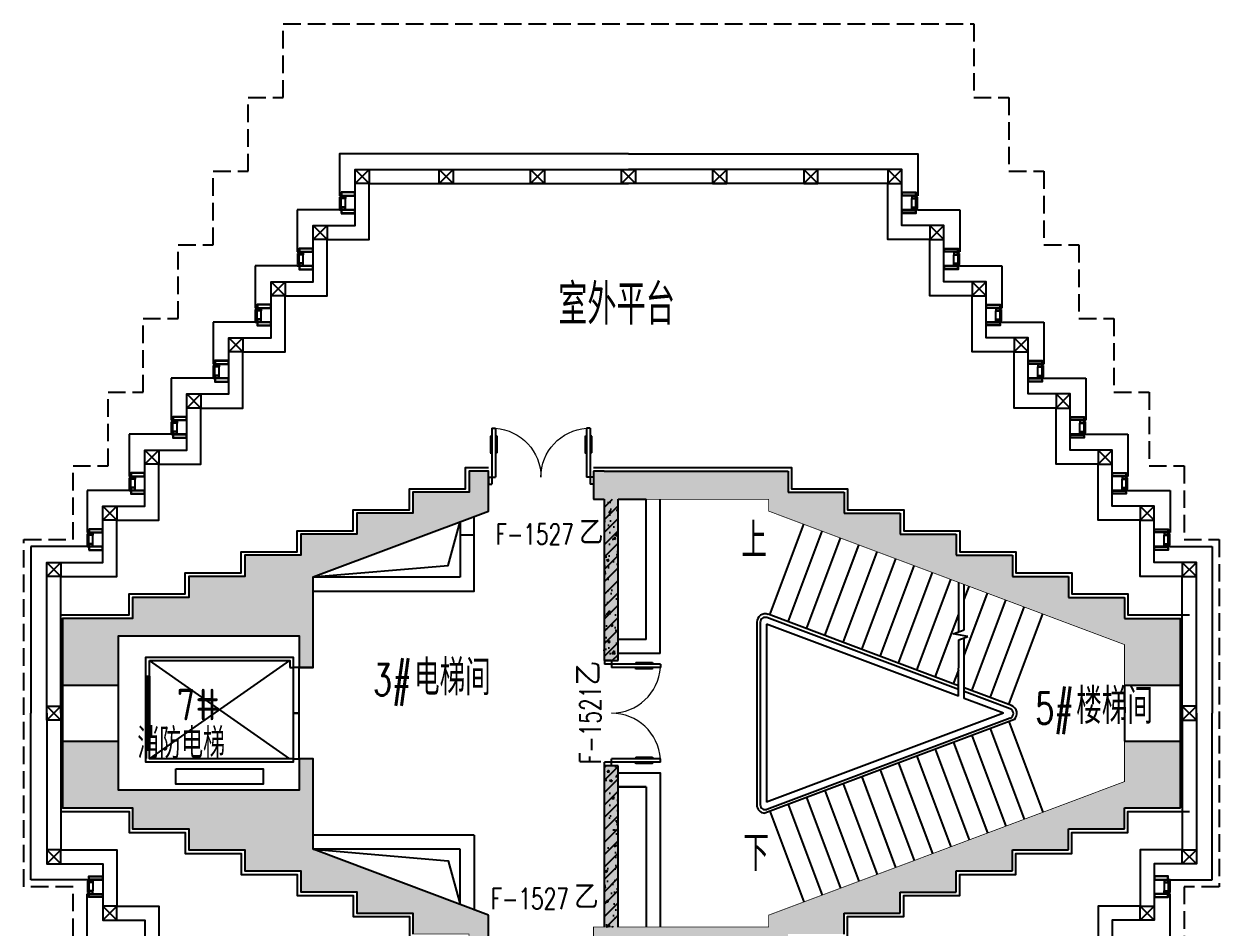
# Model space of a CAD drawing. Extents: x 1762714 to 1838512, y 310267 to 413040.
# Drawn here: x 1820351 to 1837401, y 352453 to 365328 of the extents above; entities that cross this region are included whole.
import ezdxf

# ---------------------------------------------------------------- set-up
doc = ezdxf.new("R2010")
doc.units = 0
doc.header["$LTSCALE"] = 1000
doc.header["$MEASUREMENT"] = 0
doc.linetypes.add('DASH', pattern=[0.35, 0.25, -0.1])
doc.layers.add('body', color=30, linetype='Continuous')
doc.layers.add('name', color=1, linetype='Continuous')
doc.styles.add('-宋体', font='GBENOR.shx', dxfattribs={"bigfont": 'GBCBIG.shx'})
doc.styles.add('_TCH_DIM', font='SIMPLEX', dxfattribs={"bigfont": 'GBCBIG'})
doc.styles.add('_TCH_WINDOW', font='txt.shx', dxfattribs={"height": 3.5, "bigfont": 'hztxt.shx'})
doc.styles.get("Standard").update_dxf_attribs({"font": 'gbenor.shx', "bigfont": 'gbcbig.shx'})
pattern_1 = [(45, (0, 252673.25), (-88.388348, 88.388348), []), (50, (0, 252673.25), (358.63009, -31.376067), [37.5, -412.5]), (355, (0, 252673.25), (-69.37567, 376.09607), [30, -330]), (100.4514, (29.9, 252670.64), (289.25469, 344.71977), [31.870095, -350.571056]), (46.1842, (0, 252773.25), (533.62052, -82.75951), [56.25, -618.75]), (96.6356, (44.47, 252766.36), (467.33135, 487.05894), [47.80514, -525.8565]), (351.1842, (0, 252773.25), (467.33097, 487.0593), [45, -495]), (21, (50, 252748.25), (298.453526, -201.309445), [37.5, -412.5]), (326, (50, 252748.25), (121.657666, 362.57502), [30, -330]), (71.4514, (74.87, 252731.48), (420.111314, 161.26525), [31.870095, -350.571056]), (37.5, (0, 252673.25), (6.079928, 166.446927), [0, -326, 0, -335, 0, -331.25]), (7.5, (0, 252673.25), (131.534769, 197.205856), [0, -191, 0, -318.5, 0, -126.25]), (327.5, (-111.5, 252673.25), (266.911218, -11.277436), [0, -125, 0, -390, 0, -517.5]), (317.5, (-161.5, 252673.25), (291.593085, 50.05249), [0, -162.5, 0, -259, 0, -367.5])]

# ---------------------------------------------------------------- blocks, each defined once
blk = doc.blocks.new('dxwq')
at = {"layer": 'name'}
for s, height, p in [('7#', 450, (-1111771, -355483)), ('消防电梯', 434, (-1112332, -356027))]:
    blk.add_text(s, height=height, dxfattribs=at).set_placement(p)
blk = doc.blocks.new('$DorLib2D$00000011')
for p, q in [((-0.467, 0.471), (-0.467, -0.062)), ((-0.467, 0.471), (-0.433, 0.471)), ((-0.433, 0.471), (-0.433, 0.004)), ((0.433, 0.471), (0.433, 0.004)), ((0.467, 0.471), (0.433, 0.471)), ((0.467, 0.471), (0.467, -0.062)), ((-0.483, 0.396), (-0.467, 0.396)), ((-0.417, 0.396), (-0.433, 0.396)), ((0.417, 0.396), (0.433, 0.396)), ((0.483, 0.396), (0.467, 0.396)), ((-0.483, 0.235), (-0.467, 0.235)), ((-0.417, 0.235), (-0.433, 0.235)), ((0.417, 0.235), (0.433, 0.235)), ((0.483, 0.235), (0.467, 0.235)), ((-0.5, 0.004), (-0.433, 0.004)), ((-0.5, 0.004), (-0.5, -0.062)), ((0.5, 0.004), (0.433, 0.004)), ((0.5, 0.004), (0.5, -0.062)), ((-0.5, -0.062), (-0.467, -0.062)), ((0.5, -0.062), (0.467, -0.062))]:
    blk.add_line(p, q)
at = {"lineweight": 13}
for p, q in [((-0.483, 0.396), (-0.483, 0.235)), ((-0.417, 0.396), (-0.417, 0.235)), ((0.417, 0.396), (0.417, 0.235)), ((0.483, 0.396), (0.483, 0.235))]:
    blk.add_line(p, q, dxfattribs=at)
for centre, start, end in [((-0.467, 0.004), 0, 85.904), ((0.467, 0.004), 94.096, 180)]:
    blk.add_arc(centre, 0.467, start, end, dxfattribs=at)

msp = doc.modelspace()

# ---------------------------------------------------------------- hatches: boundary and pattern name
at = {"layer": 'body'}
for points in [[(1820901, 356853), (1821901, 356853), (1821901, 357153), (1822701, 357153), (1822701, 357453), (1823501, 357453), (1823501, 357753), (1824301, 357753), (1824301, 358053), (1825100, 358053), (1825100, 358353), (1825901, 358353), (1825901, 358653), (1826701, 358653), (1826701, 358953), (1826976, 358953), (1826976, 358383), (1824476, 357444), (1824476, 356153), (1824276, 356153), (1824276, 356603), (1821701, 356603), (1821701, 355903), (1820901, 355903)], [(1828476, 358953), (1831251, 358953), (1831251, 358653), (1832051, 358654), (1832051, 358353), (1832851, 358353), (1832851, 358053), (1833651, 358053), (1833651, 357753), (1834451, 357753), (1834451, 357453), (1835251, 357453), (1835251, 357153), (1836051, 357153), (1836051, 356853), (1836851, 356853), (1836851, 355903), (1836051, 355903), (1836051, 356480), (1830976, 358383), (1830976, 358553), (1828826, 358553), (1828826, 356253), (1828632, 356253), (1828632, 358553), (1828476, 358553)], [(1820901, 354153), (1821901, 354153), (1821901, 353853), (1822701, 353853), (1822701, 353553), (1823501, 353553), (1823501, 353254), (1824301, 353254), (1824301, 352953), (1825100, 352953), (1825100, 352653), (1825901, 352653), (1825901, 352353), (1826701, 352353), (1826701, 352053), (1826976, 352054), (1826976, 352624), (1824476, 353562), (1824476, 354853), (1824276, 354853), (1824276, 354403), (1821701, 354403), (1821701, 355103), (1820901, 355103)], [(1828476, 352053), (1831251, 352053), (1831251, 352353), (1832051, 352353), (1832051, 352654), (1832851, 352654), (1832851, 352953), (1833651, 352953), (1833651, 353253), (1834451, 353253), (1834451, 353553), (1835251, 353553), (1835251, 353853), (1836051, 353853), (1836051, 354153), (1836851, 354153), (1836851, 355103), (1836051, 355103), (1836051, 354527), (1830976, 352624), (1830976, 352453), (1828826, 352453), (1828826, 354753), (1828632, 354753), (1828632, 352453), (1828476, 352453)]]:
    msp.add_hatch(color=256, dxfattribs=at).paths.add_polyline_path(points)
h = msp.add_hatch(dxfattribs=at)
h.set_pattern_fill('钢筋混凝土', color=256, scale=50, style=0)
h.set_pattern_definition(pattern_1)
h.paths.add_polyline_path([(1828626, 358553), (1828626, 356253), (1828826, 356253), (1828826, 358553)])
h = msp.add_hatch(dxfattribs=at)
h.set_pattern_fill('钢筋混凝土', color=256, scale=50, style=0)
h.set_pattern_definition(pattern_1)
h.paths.add_polyline_path([(1828826, 352453), (1828826, 354753), (1828626, 354753), (1828626, 352453)])

# ---------------------------------------------------------------- linework, layer by layer
for p, q in [((1825076, 363053), (1825276, 363253)), ((1825276, 363053), (1825076, 363253)), ((1826276, 363053), (1826476, 363253)), ((1826476, 363053), (1826276, 363253)), ((1827576, 363053), (1827776, 363253)), ((1827776, 363053), (1827576, 363253)), ((1828876, 363053), (1829076, 363253)), ((1829076, 363053), (1828876, 363253)), ((1830376, 363053), (1830176, 363253)), ((1830176, 363053), (1830376, 363253)), ((1831676, 363053), (1831476, 363253)), ((1831476, 363053), (1831676, 363253)), ((1832876, 363053), (1832676, 363253)), ((1832676, 363053), (1832876, 363253)), ((1824851, 362878), (1825076, 362878)), ((1824856, 362698), (1824856, 362858)), ((1824861, 362858), (1824856, 362858)), ((1824876, 362858), (1824871, 362858)), ((1825076, 362928), (1824876, 362928)), ((1824876, 362928), (1824876, 362878)), ((1824876, 362878), (1825076, 362878)), ((1824876, 362878), (1824936, 362878)), ((1824876, 362838), (1824876, 362878)), ((1824876, 362698), (1824876, 362858)), ((1824936, 362838), (1824876, 362838)), ((1825071, 362923), (1824881, 362923)), ((1824881, 362923), (1824881, 362883)), ((1824881, 362883), (1825071, 362883)), ((1824881, 362873), (1824931, 362873)), ((1824881, 362843), (1824881, 362873)), ((1824931, 362843), (1824881, 362843)), ((1824931, 362873), (1824931, 362843)), ((1824936, 362878), (1824936, 362838)), ((1824936, 362718), (1824936, 362838)), ((1825071, 362883), (1825071, 362923)), ((1825076, 362878), (1825076, 362928)), ((1833101, 362878), (1832876, 362878)), ((1833016, 362718), (1833016, 362838)), ((1833076, 362698), (1833076, 362858)), ((1833076, 362858), (1833081, 362858)), ((1833091, 362858), (1833096, 362858)), ((1833096, 362698), (1833096, 362858)), ((1824851, 362678), (1824251, 362678)), ((1824251, 362678), (1824251, 362078)), ((1824851, 362678), (1825076, 362678)), ((1824861, 362698), (1824856, 362698)), ((1824876, 362698), (1824871, 362698)), ((1824936, 362718), (1824876, 362718)), ((1824876, 362718), (1824876, 362678)), ((1825076, 362678), (1824876, 362678)), ((1824876, 362678), (1824876, 362628)), ((1824876, 362678), (1824936, 362678)), ((1824931, 362713), (1824881, 362713)), ((1824881, 362713), (1824881, 362683)), ((1824881, 362683), (1824931, 362683)), ((1825071, 362673), (1824881, 362673)), ((1824881, 362673), (1824881, 362633)), ((1824931, 362683), (1824931, 362713)), ((1824936, 362678), (1824936, 362718)), ((1825071, 362633), (1825071, 362673)), ((1825076, 362628), (1825076, 362678)), ((1833101, 362678), (1832876, 362678)), ((1833076, 362698), (1833081, 362698)), ((1833091, 362698), (1833096, 362698)), ((1833101, 362678), (1833701, 362678)), ((1833701, 362678), (1833701, 362078)), ((1824876, 362628), (1825076, 362628)), ((1824881, 362633), (1825071, 362633)), ((1824476, 362253), (1824676, 362453)), ((1824676, 362253), (1824476, 362453)), ((1833476, 362253), (1833276, 362453)), ((1833276, 362253), (1833476, 362453)), ((1824251, 362078), (1824476, 362078)), ((1824256, 361898), (1824256, 362058)), ((1824261, 362058), (1824256, 362058)), ((1824276, 362058), (1824271, 362058)), ((1824276, 361898), (1824276, 362058)), ((1824336, 361918), (1824336, 362038)), ((1833701, 362078), (1833476, 362078)), ((1833616, 361918), (1833616, 362038)), ((1833676, 361898), (1833676, 362058)), ((1833676, 362058), (1833681, 362058)), ((1833691, 362058), (1833696, 362058)), ((1833696, 361898), (1833696, 362058)), ((1824251, 361878), (1823651, 361878)), ((1823651, 361878), (1823651, 361278)), ((1824251, 361878), (1824476, 361878)), ((1824261, 361898), (1824256, 361898)), ((1824276, 361898), (1824271, 361898)), ((1833701, 361878), (1833476, 361878)), ((1833676, 361898), (1833681, 361898)), ((1833691, 361898), (1833696, 361898)), ((1833701, 361878), (1834301, 361878)), ((1834301, 361878), (1834301, 361278)), ((1823876, 361453), (1824076, 361653)), ((1824076, 361453), (1823876, 361653)), ((1834076, 361453), (1833876, 361653)), ((1833876, 361453), (1834076, 361653)), ((1823651, 361278), (1823876, 361278)), ((1823656, 361098), (1823656, 361258)), ((1823661, 361258), (1823656, 361258)), ((1823676, 361258), (1823671, 361258)), ((1823676, 361098), (1823676, 361258)), ((1823736, 361118), (1823736, 361238)), ((1834301, 361278), (1834076, 361278)), ((1834216, 361118), (1834216, 361238)), ((1834276, 361098), (1834276, 361258)), ((1834276, 361258), (1834281, 361258)), ((1834291, 361258), (1834296, 361258)), ((1834296, 361098), (1834296, 361258)), ((1823651, 361078), (1823051, 361078)), ((1823051, 361078), (1823051, 360478)), ((1823651, 361078), (1823876, 361078)), ((1823661, 361098), (1823656, 361098)), ((1823676, 361098), (1823671, 361098)), ((1834301, 361078), (1834076, 361078)), ((1834276, 361098), (1834281, 361098)), ((1834291, 361098), (1834296, 361098)), ((1834301, 361078), (1834901, 361078)), ((1834901, 361078), (1834901, 360478)), ((1823276, 360653), (1823476, 360853)), ((1823476, 360653), (1823276, 360853)), ((1834676, 360653), (1834476, 360853)), ((1834476, 360653), (1834676, 360853)), ((1823051, 360478), (1823276, 360478)), ((1823056, 360298), (1823056, 360458)), ((1823061, 360458), (1823056, 360458)), ((1823076, 360458), (1823071, 360458)), ((1823076, 360298), (1823076, 360458)), ((1823136, 360318), (1823136, 360438)), ((1834901, 360478), (1834676, 360478)), ((1834816, 360318), (1834816, 360438)), ((1834876, 360298), (1834876, 360458)), ((1834876, 360458), (1834881, 360458)), ((1834891, 360458), (1834896, 360458)), ((1834896, 360298), (1834896, 360458)), ((1823051, 360278), (1822451, 360278)), ((1822451, 360278), (1822451, 359678)), ((1823051, 360278), (1823276, 360278)), ((1823061, 360298), (1823056, 360298)), ((1823076, 360298), (1823071, 360298)), ((1834901, 360278), (1834676, 360278)), ((1834876, 360298), (1834881, 360298)), ((1834891, 360298), (1834896, 360298)), ((1834901, 360278), (1835501, 360278)), ((1835501, 360278), (1835501, 359678)), ((1822676, 359853), (1822876, 360053)), ((1822876, 359853), (1822676, 360053)), ((1835276, 359853), (1835076, 360053)), ((1835076, 359853), (1835276, 360053)), ((1822451, 359678), (1822676, 359678)), ((1822456, 359498), (1822456, 359658)), ((1822461, 359658), (1822456, 359658)), ((1822476, 359658), (1822471, 359658)), ((1822476, 359498), (1822476, 359658)), ((1822536, 359518), (1822536, 359638)), ((1835501, 359678), (1835276, 359678)), ((1835416, 359518), (1835416, 359638)), ((1835476, 359498), (1835476, 359658)), ((1835476, 359658), (1835481, 359658)), ((1835491, 359658), (1835496, 359658)), ((1835496, 359498), (1835496, 359658)), ((1822451, 359478), (1821851, 359478)), ((1821851, 359478), (1821851, 358878)), ((1822451, 359478), (1822676, 359478)), ((1822461, 359498), (1822456, 359498)), ((1822476, 359498), (1822471, 359498)), ((1835501, 359478), (1835276, 359478)), ((1835476, 359498), (1835481, 359498)), ((1835491, 359498), (1835496, 359498)), ((1835501, 359478), (1836101, 359478)), ((1836101, 359478), (1836101, 358878)), ((1822076, 359053), (1822276, 359253)), ((1822276, 359053), (1822076, 359253)), ((1835876, 359053), (1835676, 359253)), ((1835676, 359053), (1835876, 359253)), ((1828626, 358953), (1828476, 358953)), ((1828476, 358953), (1828476, 358553)), ((1828626, 358953), (1829426, 358953)), ((1829426, 358953), (1830976, 358953)), ((1830976, 358953), (1831251, 358953)), ((1831251, 358953), (1831251, 358653)), ((1821851, 358878), (1822076, 358878)), ((1821856, 358698), (1821856, 358858)), ((1821861, 358858), (1821856, 358858)), ((1821876, 358858), (1821871, 358858)), ((1821876, 358698), (1821876, 358858)), ((1821936, 358718), (1821936, 358838)), ((1836101, 358878), (1835876, 358878)), ((1836016, 358718), (1836016, 358838)), ((1836076, 358698), (1836076, 358858)), ((1836076, 358858), (1836081, 358858)), ((1836091, 358858), (1836096, 358858)), ((1836096, 358698), (1836096, 358858)), ((1821851, 358678), (1821251, 358678)), ((1821251, 358678), (1821251, 358078)), ((1821851, 358678), (1822076, 358678)), ((1821861, 358698), (1821856, 358698)), ((1821876, 358698), (1821871, 358698)), ((1831251, 358653), (1832051, 358653)), ((1832051, 358653), (1832051, 358353)), ((1836101, 358678), (1835876, 358678)), ((1836076, 358698), (1836081, 358698)), ((1836091, 358698), (1836096, 358698)), ((1836101, 358678), (1836701, 358678)), ((1836701, 358678), (1836701, 358078)), ((1821476, 358253), (1821676, 358453)), ((1821676, 358253), (1821476, 358453)), ((1828476, 358553), (1828626, 358553)), ((1828626, 358553), (1828626, 358553)), ((1828626, 358553), (1828626, 356253)), ((1828826, 358553), (1829226, 358553)), ((1828826, 356253), (1828826, 358553)), ((1829226, 356553), (1829226, 358553)), ((1829226, 356553), (1829226, 358553)), ((1829426, 356353), (1829426, 358553)), ((1829426, 356353), (1829426, 358553)), ((1836476, 358253), (1836276, 358453)), ((1836276, 358253), (1836476, 358453)), ((1826576, 358233), (1826576, 357443)), ((1826576, 358233), (1826576, 357443)), ((1832051, 358353), (1832851, 358353)), ((1832851, 358353), (1832851, 358053)), ((1821251, 358078), (1821476, 358078)), ((1821256, 357898), (1821256, 358058)), ((1821261, 358058), (1821256, 358058)), ((1821276, 358058), (1821271, 358058)), ((1821476, 358128), (1821276, 358128)), ((1821276, 358128), (1821276, 358078)), ((1821276, 358078), (1821476, 358078)), ((1821276, 358078), (1821336, 358078)), ((1821276, 358038), (1821276, 358078)), ((1821276, 357898), (1821276, 358058)), ((1821471, 358123), (1821281, 358123)), ((1821281, 358123), (1821281, 358083)), ((1821281, 358083), (1821471, 358083)), ((1821281, 358073), (1821331, 358073)), ((1821281, 358043), (1821281, 358073)), ((1821331, 358073), (1821331, 358043)), ((1821336, 358078), (1821336, 358038)), ((1821471, 358083), (1821471, 358123)), ((1821476, 358078), (1821476, 358128)), ((1830991, 356903), (1831476, 358195)), ((1831253, 356805), (1831738, 358097)), ((1832851, 358053), (1833651, 358053)), ((1833651, 358053), (1833651, 357753)), ((1836701, 358078), (1836476, 358078)), ((1836676, 357898), (1836676, 358058)), ((1836676, 358058), (1836681, 358058)), ((1836691, 358058), (1836696, 358058)), ((1836696, 357898), (1836696, 358058)), ((1821261, 357898), (1821256, 357898)), ((1821276, 357898), (1821271, 357898)), ((1821336, 358038), (1821276, 358038)), ((1821336, 357918), (1821276, 357918)), ((1821276, 357918), (1821276, 357878)), ((1821331, 358043), (1821281, 358043)), ((1821331, 357913), (1821281, 357913)), ((1821281, 357913), (1821281, 357883)), ((1821281, 357883), (1821331, 357883)), ((1821331, 357883), (1821331, 357913)), ((1821336, 357918), (1821336, 358038)), ((1821336, 357878), (1821336, 357918)), ((1826576, 358043), (1826776, 358043)), ((1831515, 356706), (1832000, 357999)), ((1831778, 356608), (1832262, 357900)), ((1836616, 357918), (1836616, 358038)), ((1836676, 357898), (1836681, 357898)), ((1836691, 357898), (1836696, 357898)), ((1821251, 357878), (1820451, 357878)), ((1820451, 357878), (1820451, 355503)), ((1821251, 357878), (1821476, 357878)), ((1821476, 357878), (1821276, 357878)), ((1821276, 357878), (1821276, 357828)), ((1821276, 357878), (1821336, 357878)), ((1821276, 357828), (1821476, 357828)), ((1821471, 357873), (1821281, 357873)), ((1821281, 357873), (1821281, 357833)), ((1821281, 357833), (1821471, 357833)), ((1821471, 357833), (1821471, 357873)), ((1821476, 357828), (1821476, 357878)), ((1832040, 356510), (1832524, 357802)), ((1833651, 357753), (1834451, 357753)), ((1834451, 357753), (1834451, 357453)), ((1836701, 357878), (1836476, 357878)), ((1836701, 357878), (1837301, 357878)), ((1837301, 357878), (1837301, 355503)), ((1820676, 357453), (1820876, 357653)), ((1820876, 357453), (1820676, 357653)), ((1832302, 356411), (1832787, 357704)), ((1832564, 356313), (1833049, 357605)), ((1837076, 357453), (1836876, 357653)), ((1836876, 357453), (1837076, 357653)), ((1826576, 357443), (1824476, 357443)), ((1826576, 357443), (1824476, 357443)), ((1832826, 356215), (1833311, 357507)), ((1833089, 356117), (1833573, 357409)), ((1834451, 357453), (1835251, 357453)), ((1835251, 357453), (1835251, 357153)), ((1833686, 356661), (1833687, 357366)), ((1833765, 356689), (1833766, 357336)), ((1833765, 356325), (1834097, 357212)), ((1833766, 357125), (1833835, 357310)), ((1833875, 355822), (1834360, 357114)), ((1835251, 357153), (1836051, 357153)), ((1836051, 357153), (1836051, 356853)), ((1833685, 355839), (1830950, 356865)), ((1833685, 355893), (1830968, 356912)), ((1833351, 356018), (1833687, 356914)), ((1834137, 355723), (1834622, 357015)), ((1834399, 355625), (1834884, 356917)), ((1830806, 356799), (1830806, 354197)), ((1830856, 356799), (1830856, 354197)), ((1830946, 356771), (1830946, 354236)), ((1833685, 355743), (1830946, 356771)), ((1833608, 356633), (1833765, 356689)), ((1836051, 356853), (1836851, 356853)), ((1836576, 356853), (1836851, 356853)), ((1836851, 354153), (1836851, 356853)), ((1836851, 354153), (1836851, 356853)), ((1829226, 356553), (1828826, 356553)), ((1829226, 356553), (1828826, 356553)), ((1833818, 356596), (1833608, 356633)), ((1833685, 355743), (1833686, 356549)), ((1833686, 356549), (1833818, 356596)), ((1833764, 355714), (1833765, 356577)), ((1829426, 356353), (1828826, 356353)), ((1829426, 356353), (1828826, 356353)), ((1824142, 354853), (1822142, 356253)), ((1822142, 354853), (1824142, 356253)), ((1828626, 356253), (1828826, 356253)), ((1822092, 356028), (1822142, 356028)), ((1822117, 354978), (1822117, 356028)), ((1824142, 356153), (1824192, 356153)), ((1824476, 356153), (1824276, 356153)), ((1833613, 355920), (1833686, 356114)), ((1820901, 355903), (1821701, 355903)), ((1834438, 355610), (1833764, 355863)), ((1836051, 355903), (1836851, 355903)), ((1836051, 355903), (1836051, 355103)), ((1834421, 355564), (1833764, 355810)), ((1834325, 355503), (1833764, 355714)), ((1820451, 353128), (1820451, 355503)), ((1820676, 355403), (1820876, 355603)), ((1820876, 355403), (1820676, 355603)), ((1834325, 355503), (1830946, 354236)), ((1837076, 355403), (1836876, 355603)), ((1836876, 355403), (1837076, 355603)), ((1837301, 353128), (1837301, 355503)), ((1834480, 355412), (1830919, 354077)), ((1834421, 355433), (1830950, 354131)), ((1834399, 355382), (1834884, 354090)), ((1834549, 355438), (1834547, 355437)), ((1833875, 355185), (1834360, 353893)), ((1834137, 355284), (1834622, 353991)), ((1820901, 355103), (1821701, 355103)), ((1833351, 354989), (1833835, 353696)), ((1833613, 355087), (1834097, 353795)), ((1836051, 355103), (1836851, 355103)), ((1822092, 354978), (1822142, 354978)), ((1824476, 354853), (1824276, 354853)), ((1833088, 354890), (1833573, 353598)), ((1828826, 354753), (1828626, 354753)), ((1828626, 354753), (1828626, 352453)), ((1828826, 352453), (1828826, 354753)), ((1829426, 354653), (1829426, 352453)), ((1829426, 354653), (1829426, 352453)), ((1832564, 354694), (1833049, 353401)), ((1832826, 354792), (1833311, 353500)), ((1832040, 354497), (1832524, 353205)), ((1832302, 354595), (1832786, 353303)), ((1829226, 354453), (1828826, 354453)), ((1828826, 354453), (1829226, 354453)), ((1829226, 354453), (1828826, 354453)), ((1828826, 354453), (1829226, 354453)), ((1829226, 354453), (1829226, 352453)), ((1829226, 354453), (1829226, 352453)), ((1829226, 354453), (1829226, 352453)), ((1829226, 354453), (1829226, 352453)), ((1831515, 354300), (1832000, 353008)), ((1831778, 354399), (1832262, 353107)), ((1831253, 354202), (1831738, 352910)), ((1836051, 353853), (1836051, 354153)), ((1836051, 354153), (1836851, 354153)), ((1836576, 354153), (1836851, 354153)), ((1830991, 354104), (1831476, 352812)), ((1835251, 353553), (1835251, 353853)), ((1835251, 353853), (1836051, 353853)), ((1826776, 353763), (1826776, 352699)), ((1826776, 353763), (1826776, 352699)), ((1820676, 353553), (1820876, 353353)), ((1820876, 353553), (1820676, 353353)), ((1826576, 353563), (1824476, 353563)), ((1826576, 353563), (1824476, 353563)), ((1826576, 352774), (1826576, 353563)), ((1826576, 352774), (1826576, 353563)), ((1834451, 353253), (1834451, 353553)), ((1834451, 353553), (1835251, 353553)), ((1837076, 353553), (1836876, 353353)), ((1836876, 353553), (1837076, 353353)), ((1821251, 353128), (1820451, 353128)), ((1821251, 353128), (1821476, 353128)), ((1821256, 353108), (1821256, 352948)), ((1821261, 353108), (1821256, 353108)), ((1821276, 353108), (1821271, 353108)), ((1821276, 353108), (1821276, 352948)), ((1833651, 352953), (1833651, 353253)), ((1833651, 353253), (1834451, 353253)), ((1836701, 353128), (1836476, 353128)), ((1836676, 353108), (1836676, 352948)), ((1836676, 353108), (1836681, 353108)), ((1836691, 353108), (1836696, 353108)), ((1836696, 353108), (1836696, 352948)), ((1836701, 353128), (1837301, 353128)), ((1821261, 352948), (1821256, 352948)), ((1821276, 352948), (1821271, 352948)), ((1821336, 353088), (1821336, 352968)), ((1832851, 352654), (1832851, 352953)), ((1832851, 352953), (1833651, 352953)), ((1836616, 353088), (1836616, 352968)), ((1836676, 352948), (1836681, 352948)), ((1836691, 352948), (1836696, 352948)), ((1821251, 352928), (1821476, 352928)), ((1821251, 352328), (1821251, 352928)), ((1836701, 352928), (1836476, 352928)), ((1836701, 352328), (1836701, 352928)), ((1821476, 352753), (1821676, 352553)), ((1821676, 352753), (1821476, 352553)), ((1832051, 352353), (1832051, 352654)), ((1832051, 352654), (1832851, 352654)), ((1836476, 352753), (1836276, 352553)), ((1836276, 352753), (1836476, 352553))]:
    msp.add_line(p, q, dxfattribs=at)
at = {"layer": 'body', "linetype": 'DASH'}
msp.add_lwpolyline([(1821051, 351978), (1821051, 353028), (1820351, 353028), (1820351, 357978), (1821051, 357978), (1821051, 359028), (1821551, 359028), (1821551, 360078), (1822051, 360078), (1822051, 361128), (1822551, 361128), (1822551, 362178), (1823051, 362178), (1823051, 363228), (1823551, 363228), (1823551, 364278), (1824051, 364278), (1824051, 365328), (1833901, 365328), (1833901, 364278), (1834401, 364278), (1834401, 363228), (1834901, 363228), (1834901, 362178), (1835401, 362178), (1835401, 361128), (1835901, 361128), (1835901, 360078), (1836401, 360078), (1836401, 359028), (1836901, 359028), (1836901, 357978), (1837401, 357978), (1837401, 353028), (1836901, 353028), (1836901, 351978)], dxfattribs=at)
at = {"layer": 'body'}
for points in [[(1828976, 363478), (1828976, 363478), (1824851, 363478), (1824851, 362878)], [(1828976, 363478), (1828976, 363478), (1833101, 363478), (1833101, 362878)], [(1820676, 355503), (1820676, 357653), (1821476, 357653), (1821476, 358453), (1822076, 358453), (1822076, 359253), (1822676, 359253), (1822676, 360053), (1823276, 360053), (1823276, 360853), (1823876, 360853), (1823876, 361653), (1824476, 361653), (1824476, 362453), (1825076, 362453), (1825076, 363253), (1828976, 363253)], [(1837076, 355503), (1837076, 357653), (1836476, 357653), (1836476, 358453), (1835876, 358453), (1835876, 359253), (1835276, 359253), (1835276, 360053), (1834676, 360053), (1834676, 360853), (1834076, 360853), (1834076, 361653), (1833476, 361653), (1833476, 362453), (1832876, 362453), (1832876, 363253), (1828976, 363253)], [(1820876, 355503), (1820876, 357453), (1821676, 357453), (1821676, 358253), (1822276, 358253), (1822276, 359053), (1822876, 359053), (1822876, 359853), (1823476, 359853), (1823476, 360653), (1824076, 360653), (1824076, 361453), (1824676, 361453), (1824676, 362253), (1825276, 362253), (1825276, 363053), (1828976, 363053)], [(1836876, 355503), (1836876, 357453), (1836276, 357453), (1836276, 358253), (1835676, 358253), (1835676, 359053), (1835076, 359053), (1835076, 359853), (1834476, 359853), (1834476, 360653), (1833876, 360653), (1833876, 361453), (1833276, 361453), (1833276, 362253), (1832676, 362253), (1832676, 363053), (1828976, 363053)], [(1833076, 362878), (1833016, 362878), (1833016, 362838), (1833076, 362838), (1833076, 362878)], [(1833076, 362678), (1833016, 362678), (1833016, 362718), (1833076, 362718), (1833076, 362678)], [(1824276, 362078), (1824336, 362078), (1824336, 362038), (1824276, 362038), (1824276, 362078)], [(1833676, 362078), (1833616, 362078), (1833616, 362038), (1833676, 362038), (1833676, 362078)], [(1824276, 361878), (1824336, 361878), (1824336, 361918), (1824276, 361918), (1824276, 361878)], [(1833676, 361878), (1833616, 361878), (1833616, 361918), (1833676, 361918), (1833676, 361878)], [(1823676, 361278), (1823736, 361278), (1823736, 361238), (1823676, 361238), (1823676, 361278)], [(1834276, 361278), (1834216, 361278), (1834216, 361238), (1834276, 361238), (1834276, 361278)], [(1823676, 361078), (1823736, 361078), (1823736, 361118), (1823676, 361118), (1823676, 361078)], [(1834276, 361078), (1834216, 361078), (1834216, 361118), (1834276, 361118), (1834276, 361078)], [(1823076, 360478), (1823136, 360478), (1823136, 360438), (1823076, 360438), (1823076, 360478)], [(1834876, 360478), (1834816, 360478), (1834816, 360438), (1834876, 360438), (1834876, 360478)], [(1823076, 360278), (1823136, 360278), (1823136, 360318), (1823076, 360318), (1823076, 360278)], [(1834876, 360278), (1834816, 360278), (1834816, 360318), (1834876, 360318), (1834876, 360278)], [(1822476, 359678), (1822536, 359678), (1822536, 359638), (1822476, 359638), (1822476, 359678)], [(1835476, 359678), (1835416, 359678), (1835416, 359638), (1835476, 359638), (1835476, 359678)], [(1822476, 359478), (1822536, 359478), (1822536, 359518), (1822476, 359518), (1822476, 359478)], [(1835476, 359478), (1835416, 359478), (1835416, 359518), (1835476, 359518), (1835476, 359478)], [(1820876, 356903), (1821851, 356903), (1821851, 357203), (1822651, 357203), (1822651, 357503), (1823451, 357503), (1823451, 357803), (1824251, 357803), (1824251, 358103), (1825050, 358103), (1825050, 358403), (1825851, 358403), (1825851, 358703), (1826651, 358703), (1826651, 359003), (1826976, 359003)], [(1826976, 352624), (1824476, 353562), (1824476, 354853), (1824276, 354853), (1824276, 354403), (1822201, 354403), (1822201, 354403), (1822201, 354403), (1822201, 354403), (1822201, 354403), (1821701, 354403), (1821701, 356603), (1824276, 356603), (1824276, 356153), (1824476, 356153), (1824476, 357444), (1826976, 358383), (1826976, 358953), (1826976, 358953), (1826976, 358953), (1826701, 358953), (1826701, 358653), (1825901, 358653), (1825901, 358353), (1825100, 358353), (1825100, 358053), (1824301, 358053), (1824301, 357753), (1823501, 357753), (1823501, 357453), (1822701, 357453), (1822701, 357153), (1821901, 357153), (1821901, 356853), (1820901, 356853), (1820901, 356853), (1820901, 356853), (1820901, 356603), (1820901, 356603), (1820901, 354403), (1820901, 354403), (1820901, 354403), (1820901, 354153), (1821901, 354153), (1821901, 353853), (1822701, 353853), (1822701, 353553), (1823501, 353553), (1823501, 353254), (1824301, 353254), (1824301, 352954), (1825100, 352954), (1825100, 352653), (1825901, 352653), (1825901, 352353)], [(1828476, 359003), (1831301, 359003), (1831301, 358703), (1832101, 358703), (1832101, 358403), (1832901, 358403), (1832901, 358103), (1833701, 358103), (1833701, 357803), (1834501, 357803), (1834501, 357503), (1835301, 357503), (1835301, 357203), (1836101, 357203), (1836101, 356903), (1836976, 356903)], [(1821876, 358878), (1821936, 358878), (1821936, 358838), (1821876, 358838), (1821876, 358878)], [(1836076, 358878), (1836016, 358878), (1836016, 358838), (1836076, 358838), (1836076, 358878)], [(1821876, 358678), (1821936, 358678), (1821936, 358718), (1821876, 358718), (1821876, 358678)], [(1836076, 358678), (1836016, 358678), (1836016, 358718), (1836076, 358718), (1836076, 358678)], [(1824476, 357243), (1826776, 357243), (1826776, 358308)], [(1824476, 357243), (1826776, 357243), (1826776, 358308)], [(1824476, 357444), (1826402, 357607), (1826576, 358233)], [(1836676, 358078), (1836616, 358078), (1836616, 358038), (1836676, 358038), (1836676, 358078)], [(1836676, 357878), (1836616, 357878), (1836616, 357918), (1836676, 357918), (1836676, 357878)], [(1822092, 356028), (1822092, 356303), (1824192, 356303), (1824192, 354803), (1822092, 354803), (1822092, 354978)], [(1822142, 356253), (1824142, 356253), (1824142, 356153)], [(1822142, 356028), (1822142, 356253)], [(1820676, 355503), (1820676, 353353), (1821476, 353353), (1821476, 352553), (1822076, 352553), (1822076, 351753), (1822676, 351753), (1822676, 350953), (1823276, 350953), (1823276, 350153), (1823876, 350153), (1823876, 349353), (1824476, 349353), (1824476, 348553), (1825076, 348553), (1825076, 347753), (1828976, 347753)], [(1820876, 355503), (1820876, 353553), (1821676, 353553), (1821676, 352753), (1822276, 352753), (1822276, 351953), (1822876, 351953), (1822876, 351153), (1823476, 351153), (1823476, 350353), (1824076, 350353), (1824076, 349553), (1824676, 349553), (1824676, 348753), (1825276, 348753), (1825276, 347953), (1828976, 347953)], [(1837076, 355503), (1837076, 353353), (1836476, 353353), (1836476, 352553), (1835876, 352553), (1835876, 351753), (1835276, 351753), (1835276, 350953), (1834676, 350953), (1834676, 350153), (1834076, 350153), (1834076, 349353), (1833476, 349353), (1833476, 348553), (1832876, 348553), (1832876, 347753), (1828976, 347753)], [(1836876, 355503), (1836876, 353553), (1836276, 353553), (1836276, 352753), (1835676, 352753), (1835676, 351953), (1835076, 351953), (1835076, 351153), (1834476, 351153), (1834476, 350353), (1833876, 350353), (1833876, 349553), (1833276, 349553), (1833276, 348753), (1832676, 348753), (1832676, 347953), (1828976, 347953)], [(1824192, 354853), (1824192, 354853), (1822142, 354853), (1822142, 354978)], [(1828826, 354653), (1829426, 354653), (1829426, 352453)], [(1828826, 354653), (1829426, 354653), (1829426, 352453)], [(1820876, 354103), (1821851, 354103), (1821851, 353803), (1822651, 353803), (1822651, 353503), (1823451, 353503), (1823451, 353203), (1824251, 353204), (1824251, 352903), (1825050, 352904), (1825050, 352603), (1825851, 352603), (1825851, 352303), (1826651, 352303), (1826651, 352003), (1826976, 352003)], [(1828476, 352003), (1831301, 352003), (1831301, 352303), (1832101, 352303), (1832101, 352604), (1832901, 352604), (1832901, 352903), (1833701, 352903), (1833701, 353203), (1834501, 353203), (1834501, 353503), (1835301, 353503), (1835301, 353803), (1836101, 353803), (1836101, 354103), (1836976, 354103)], [(1826776, 353763), (1824476, 353763)], [(1826776, 353763), (1824476, 353763)], [(1824476, 353562), (1826402, 353400), (1826576, 352774)], [(1821276, 353128), (1821336, 353128), (1821336, 353088), (1821276, 353088), (1821276, 353128)], [(1836676, 353128), (1836616, 353128), (1836616, 353088), (1836676, 353088), (1836676, 353128)], [(1821276, 352928), (1821336, 352928), (1821336, 352968), (1821276, 352968), (1821276, 352928)], [(1836676, 352928), (1836616, 352928), (1836616, 352968), (1836676, 352968), (1836676, 352928)], [(1826976, 352053), (1826976, 352624)]]:
    msp.add_lwpolyline(points, dxfattribs=at)
for points in [[(1825076, 363253), (1825276, 363253), (1825276, 363053), (1825076, 363053)], [(1826276, 363253), (1826476, 363253), (1826476, 363053), (1826276, 363053)], [(1827576, 363253), (1827776, 363253), (1827776, 363053), (1827576, 363053)], [(1828876, 363253), (1829076, 363253), (1829076, 363053), (1828876, 363053)], [(1830376, 363253), (1830176, 363253), (1830176, 363053), (1830376, 363053)], [(1831676, 363253), (1831476, 363253), (1831476, 363053), (1831676, 363053)], [(1832876, 363253), (1832676, 363253), (1832676, 363053), (1832876, 363053)], [(1832876, 362928), (1833076, 362928), (1833076, 362878), (1832876, 362878)], [(1832881, 362923), (1833071, 362923), (1833071, 362883), (1832881, 362883)], [(1833071, 362873), (1833021, 362873), (1833021, 362843), (1833071, 362843)], [(1832876, 362678), (1833076, 362678), (1833076, 362628), (1832876, 362628)], [(1832881, 362673), (1833071, 362673), (1833071, 362633), (1832881, 362633)], [(1833071, 362683), (1833021, 362683), (1833021, 362713), (1833071, 362713)], [(1824476, 362453), (1824676, 362453), (1824676, 362253), (1824476, 362253)], [(1833476, 362453), (1833276, 362453), (1833276, 362253), (1833476, 362253)], [(1824476, 362128), (1824276, 362128), (1824276, 362078), (1824476, 362078)], [(1824471, 362123), (1824281, 362123), (1824281, 362083), (1824471, 362083)], [(1824281, 362073), (1824331, 362073), (1824331, 362043), (1824281, 362043)], [(1833476, 362128), (1833676, 362128), (1833676, 362078), (1833476, 362078)], [(1833481, 362123), (1833671, 362123), (1833671, 362083), (1833481, 362083)], [(1833671, 362073), (1833621, 362073), (1833621, 362043), (1833671, 362043)], [(1824476, 361878), (1824276, 361878), (1824276, 361828), (1824476, 361828)], [(1824281, 361883), (1824331, 361883), (1824331, 361913), (1824281, 361913)], [(1824471, 361873), (1824281, 361873), (1824281, 361833), (1824471, 361833)], [(1833476, 361878), (1833676, 361878), (1833676, 361828), (1833476, 361828)], [(1833481, 361873), (1833671, 361873), (1833671, 361833), (1833481, 361833)], [(1833671, 361883), (1833621, 361883), (1833621, 361913), (1833671, 361913)], [(1823876, 361653), (1824076, 361653), (1824076, 361453), (1823876, 361453)], [(1834076, 361653), (1833876, 361653), (1833876, 361453), (1834076, 361453)], [(1823876, 361328), (1823676, 361328), (1823676, 361278), (1823876, 361278)], [(1823871, 361323), (1823681, 361323), (1823681, 361283), (1823871, 361283)], [(1834076, 361328), (1834276, 361328), (1834276, 361278), (1834076, 361278)], [(1834081, 361323), (1834271, 361323), (1834271, 361283), (1834081, 361283)], [(1823681, 361273), (1823731, 361273), (1823731, 361243), (1823681, 361243)], [(1834271, 361273), (1834221, 361273), (1834221, 361243), (1834271, 361243)], [(1823876, 361078), (1823676, 361078), (1823676, 361028), (1823876, 361028)], [(1823681, 361083), (1823731, 361083), (1823731, 361113), (1823681, 361113)], [(1823871, 361073), (1823681, 361073), (1823681, 361033), (1823871, 361033)], [(1834076, 361078), (1834276, 361078), (1834276, 361028), (1834076, 361028)], [(1834081, 361073), (1834271, 361073), (1834271, 361033), (1834081, 361033)], [(1834271, 361083), (1834221, 361083), (1834221, 361113), (1834271, 361113)], [(1823276, 360853), (1823476, 360853), (1823476, 360653), (1823276, 360653)], [(1834676, 360853), (1834476, 360853), (1834476, 360653), (1834676, 360653)], [(1823276, 360528), (1823076, 360528), (1823076, 360478), (1823276, 360478)], [(1823271, 360523), (1823081, 360523), (1823081, 360483), (1823271, 360483)], [(1823081, 360473), (1823131, 360473), (1823131, 360443), (1823081, 360443)], [(1834676, 360528), (1834876, 360528), (1834876, 360478), (1834676, 360478)], [(1834681, 360523), (1834871, 360523), (1834871, 360483), (1834681, 360483)], [(1834871, 360473), (1834821, 360473), (1834821, 360443), (1834871, 360443)], [(1823276, 360278), (1823076, 360278), (1823076, 360228), (1823276, 360228)], [(1823081, 360283), (1823131, 360283), (1823131, 360313), (1823081, 360313)], [(1823271, 360273), (1823081, 360273), (1823081, 360233), (1823271, 360233)], [(1834676, 360278), (1834876, 360278), (1834876, 360228), (1834676, 360228)], [(1834681, 360273), (1834871, 360273), (1834871, 360233), (1834681, 360233)], [(1834871, 360283), (1834821, 360283), (1834821, 360313), (1834871, 360313)], [(1822676, 360053), (1822876, 360053), (1822876, 359853), (1822676, 359853)], [(1835276, 360053), (1835076, 360053), (1835076, 359853), (1835276, 359853)], [(1822676, 359728), (1822476, 359728), (1822476, 359678), (1822676, 359678)], [(1822671, 359723), (1822481, 359723), (1822481, 359683), (1822671, 359683)], [(1822481, 359673), (1822531, 359673), (1822531, 359643), (1822481, 359643)], [(1835276, 359728), (1835476, 359728), (1835476, 359678), (1835276, 359678)], [(1835281, 359723), (1835471, 359723), (1835471, 359683), (1835281, 359683)], [(1835471, 359673), (1835421, 359673), (1835421, 359643), (1835471, 359643)], [(1822676, 359478), (1822476, 359478), (1822476, 359428), (1822676, 359428)], [(1822481, 359483), (1822531, 359483), (1822531, 359513), (1822481, 359513)], [(1822671, 359473), (1822481, 359473), (1822481, 359433), (1822671, 359433)], [(1835276, 359478), (1835476, 359478), (1835476, 359428), (1835276, 359428)], [(1835281, 359473), (1835471, 359473), (1835471, 359433), (1835281, 359433)], [(1835471, 359483), (1835421, 359483), (1835421, 359513), (1835471, 359513)], [(1822076, 359253), (1822276, 359253), (1822276, 359053), (1822076, 359053)], [(1835876, 359253), (1835676, 359253), (1835676, 359053), (1835876, 359053)], [(1822076, 358928), (1821876, 358928), (1821876, 358878), (1822076, 358878)], [(1822071, 358923), (1821881, 358923), (1821881, 358883), (1822071, 358883)], [(1835876, 358928), (1836076, 358928), (1836076, 358878), (1835876, 358878)], [(1835881, 358923), (1836071, 358923), (1836071, 358883), (1835881, 358883)], [(1821881, 358873), (1821931, 358873), (1821931, 358843), (1821881, 358843)], [(1836071, 358873), (1836021, 358873), (1836021, 358843), (1836071, 358843)], [(1822076, 358678), (1821876, 358678), (1821876, 358628), (1822076, 358628)], [(1821881, 358683), (1821931, 358683), (1821931, 358713), (1821881, 358713)], [(1822071, 358673), (1821881, 358673), (1821881, 358633), (1822071, 358633)], [(1835876, 358678), (1836076, 358678), (1836076, 358628), (1835876, 358628)], [(1835881, 358673), (1836071, 358673), (1836071, 358633), (1835881, 358633)], [(1836071, 358683), (1836021, 358683), (1836021, 358713), (1836071, 358713)], [(1821476, 358453), (1821676, 358453), (1821676, 358253), (1821476, 358253)], [(1836476, 358453), (1836276, 358453), (1836276, 358253), (1836476, 358253)], [(1836476, 358128), (1836676, 358128), (1836676, 358078), (1836476, 358078)], [(1836481, 358123), (1836671, 358123), (1836671, 358083), (1836481, 358083)], [(1836671, 358073), (1836621, 358073), (1836621, 358043), (1836671, 358043)], [(1836671, 357883), (1836621, 357883), (1836621, 357913), (1836671, 357913)], [(1836476, 357878), (1836676, 357878), (1836676, 357828), (1836476, 357828)], [(1836481, 357873), (1836671, 357873), (1836671, 357833), (1836481, 357833)], [(1820676, 357653), (1820876, 357653), (1820876, 357453), (1820676, 357453)], [(1837076, 357653), (1836876, 357653), (1836876, 357453), (1837076, 357453)], [(1822092, 356028), (1822142, 356028), (1822142, 354978), (1822092, 354978)], [(1824276, 356153), (1824192, 356153), (1824192, 355503), (1824276, 355503)], [(1820676, 355603), (1820876, 355603), (1820876, 355403), (1820676, 355403)], [(1824276, 355503), (1824192, 355503), (1824192, 354853), (1824276, 354853)], [(1837076, 355603), (1836876, 355603), (1836876, 355403), (1837076, 355403)], [(1822520, 354711), (1823763, 354711), (1823763, 354493), (1822520, 354493)], [(1820676, 353353), (1820876, 353353), (1820876, 353553), (1820676, 353553)], [(1837076, 353353), (1836876, 353353), (1836876, 353553), (1837076, 353553)], [(1821476, 353128), (1821276, 353128), (1821276, 353178), (1821476, 353178)], [(1821471, 353133), (1821281, 353133), (1821281, 353173), (1821471, 353173)], [(1821281, 353123), (1821331, 353123), (1821331, 353093), (1821281, 353093)], [(1836476, 353128), (1836676, 353128), (1836676, 353178), (1836476, 353178)], [(1836481, 353133), (1836671, 353133), (1836671, 353173), (1836481, 353173)], [(1836671, 353123), (1836621, 353123), (1836621, 353093), (1836671, 353093)], [(1821281, 352933), (1821331, 352933), (1821331, 352963), (1821281, 352963)], [(1836671, 352933), (1836621, 352933), (1836621, 352963), (1836671, 352963)], [(1821476, 352878), (1821276, 352878), (1821276, 352928), (1821476, 352928)], [(1821471, 352883), (1821281, 352883), (1821281, 352923), (1821471, 352923)], [(1836476, 352878), (1836676, 352878), (1836676, 352928), (1836476, 352928)], [(1836481, 352883), (1836671, 352883), (1836671, 352923), (1836481, 352923)], [(1821476, 352553), (1821676, 352553), (1821676, 352753), (1821476, 352753)], [(1836476, 352553), (1836276, 352553), (1836276, 352753), (1836476, 352753)]]:
    msp.add_lwpolyline(points, close=True, dxfattribs=at)
at = {"layer": 'body', "const_width": 10}
for points in [[(1820901, 356853), (1821901, 356853), (1821901, 357153), (1822701, 357153), (1822701, 357453), (1823501, 357453), (1823501, 357753), (1824301, 357753), (1824301, 358053), (1825100, 358053), (1825100, 358353), (1825901, 358353), (1825901, 358653), (1826701, 358653), (1826701, 358953), (1826976, 358953), (1826976, 358383), (1824476, 357444), (1824476, 356153), (1824276, 356153), (1824276, 356603), (1821701, 356603), (1821701, 355903), (1820901, 355903)], [(1828476, 358953), (1831251, 358953), (1831251, 358653), (1832051, 358654), (1832051, 358353), (1832851, 358353), (1832851, 358053), (1833651, 358053), (1833651, 357753), (1834451, 357753), (1834451, 357453), (1835251, 357453), (1835251, 357153), (1836051, 357153), (1836051, 356853), (1836851, 356853), (1836851, 355903), (1836051, 355903), (1836051, 356480), (1830976, 358383), (1830976, 358553), (1828826, 358553), (1828826, 356253), (1828632, 356253), (1828632, 358553), (1828476, 358553)], [(1820901, 354153), (1821901, 354153), (1821901, 353853), (1822701, 353853), (1822701, 353553), (1823501, 353553), (1823501, 353254), (1824301, 353254), (1824301, 352953), (1825100, 352953), (1825100, 352653), (1825901, 352653), (1825901, 352353), (1826701, 352353), (1826701, 352053), (1826976, 352054), (1826976, 352624), (1824476, 353562), (1824476, 354853), (1824276, 354853), (1824276, 354403), (1821701, 354403), (1821701, 355103), (1820901, 355103)]]:
    msp.add_lwpolyline(points, close=True, dxfattribs=at)
at = {"layer": 'body'}
for points in [[(1831131, 357889, 0, 0, 0), (1832145, 357509, 120, 0, 0), (1832566, 357351, 0, 0, 0)], [(1831131, 353602, 0, 0, 0), (1832145, 353983, 120, 0, 0), (1832566, 354141, 0, 0, 0)]]:
    msp.add_lwpolyline(points, format="xyseb", dxfattribs=at)
at = {"layer": 'body', "const_width": 10}
msp.add_lwpolyline([(1832051, 352353), (1832051, 352654), (1832851, 352654), (1832851, 352953), (1833651, 352953), (1833651, 353253), (1834451, 353253), (1834451, 353553), (1835251, 353553), (1835251, 353853), (1836051, 353853), (1836051, 354153), (1836851, 354153), (1836851, 355103), (1836051, 355103), (1836051, 354527), (1830976, 352624), (1830976, 352453), (1828826, 352453), (1828826, 354753), (1828632, 354753), (1828632, 352453), (1828476, 352453), (1828476, 352053)], dxfattribs=at)
at = {"layer": 'body'}
for centre, radius, start, end in [((1824866, 362861), 5.54, 205.5271, 334.4729), ((1833086, 362861), 5.54, 205.5271, 334.4729), ((1824866, 362696), 5.54, 25.5271, 154.4729), ((1833086, 362696), 5.54, 25.5271, 154.4729), ((1824266, 362061), 5.54, 205.5271, 334.4729), ((1833686, 362061), 5.54, 205.5271, 334.4729), ((1824266, 361896), 5.54, 25.5271, 154.4729), ((1833686, 361896), 5.54, 25.5271, 154.4729), ((1823666, 361261), 5.54, 205.5271, 334.4729), ((1834286, 361261), 5.54, 205.5271, 334.4729), ((1823666, 361096), 5.54, 25.5271, 154.4729), ((1834286, 361096), 5.54, 25.5271, 154.4729), ((1823066, 360461), 5.54, 205.5271, 334.4729), ((1834886, 360461), 5.54, 205.5271, 334.4729), ((1823066, 360296), 5.54, 25.5271, 154.4729), ((1834886, 360296), 5.54, 25.5271, 154.4729), ((1822466, 359661), 5.54, 205.5271, 334.4729), ((1835486, 359661), 5.54, 205.5271, 334.4729), ((1822466, 359496), 5.54, 25.5271, 154.4729), ((1835486, 359496), 5.54, 25.5271, 154.4729), ((1821866, 358861), 5.54, 205.5271, 334.4729), ((1836086, 358861), 5.54, 205.5271, 334.4729), ((1821866, 358696), 5.54, 25.5271, 154.4729), ((1836086, 358696), 5.54, 25.5271, 154.4729), ((1821266, 358061), 5.54, 205.5271, 334.4729), ((1836686, 358061), 5.54, 205.5271, 334.4729), ((1821266, 357896), 5.54, 25.5271, 154.4729), ((1836686, 357896), 5.54, 25.5271, 154.4729), ((1830926, 356799), 120, 69.444, 180), ((1830926, 356799), 70, 69.444, 180), ((1834396, 355498), 70, 290.556, 69.444), ((1834396, 355498), 120, 314.1125, 69.444), ((1830926, 354197), 120, 180, 266.9996), ((1830926, 354197), 70, 180, 290.556), ((1821266, 353111), 5.54, 205.5271, 334.4729), ((1836686, 353111), 5.54, 205.5271, 334.4729), ((1821266, 352946), 5.54, 25.5271, 154.4729), ((1836686, 352946), 5.54, 25.5271, 154.4729)]:
    msp.add_arc(centre, radius, start, end, dxfattribs=at)

# ---------------------------------------------------------------- block references
at = {"layer": 'body', "xscale": 1500, "zscale": 1500}
for p, yscale, rotation in [((1827726, 358860), -1500, 180.0000000000022), ((1828726, 355503), 1500, 270.0000000027227)]:
    msp.add_blockref('$DorLib2D$00000011', p, dxfattribs=dict(at, yscale=yscale, rotation=rotation))
at = {"layer": 'name'}
msp.add_blockref('dxwq', (2934301, 710883), dxfattribs=at)

# ---------------------------------------------------------------- texts
at = {"layer": 'body'}
for s, height, style, p in [('乙', 350, '_TCH_WINDOW', (1828269, 357906)), ('上', 506, '_TCH_DIM', (1830586, 357714)), ('下', 506, '_TCH_DIM', (1830614, 353253)), ('乙', 350, '_TCH_WINDOW', (1828199, 352711))]:
    msp.add_text(s, height=height, dxfattribs=dict(at, style=style)).set_placement(p)
at = {"layer": 'body', "style": '_TCH_WINDOW', "width": 0.705882}
for p in [(1827079, 357906), (1827009, 352711)]:
    msp.add_text('F-1527', height=297.5, dxfattribs=at).set_placement(p)
at = {"layer": 'body', "style": '_TCH_WINDOW'}
msp.add_text('乙', height=350, rotation=90, dxfattribs=at).set_placement((1828579, 355898))
at = {"layer": 'body', "style": '_TCH_WINDOW', "width": 0.705882}
msp.add_text('F-1521', height=297.5, rotation=90, dxfattribs=at).set_placement((1828579, 354778))
at = {"layer": 'name'}
for s, height, style, p in [('室外平台', 578.7, '-宋体', (1827972, 361040)), ('电梯间', 506.4, '_TCH_DIM', (1825916, 355757)), ('楼梯间', 506.4, '_TCH_DIM', (1835363, 355350))]:
    msp.add_text(s, height=height, dxfattribs=dict(at, style=style)).set_placement(p)
at = {"layer": 'name', "style": '_TCH_DIM', "width": 0.705882}
for s, p in [('3#', (1825331, 355757)), ('5#', (1834778, 355350))]:
    msp.add_text(s, height=446.2, dxfattribs=at).set_placement(p)

doc.saveas('drawing.dxf')
